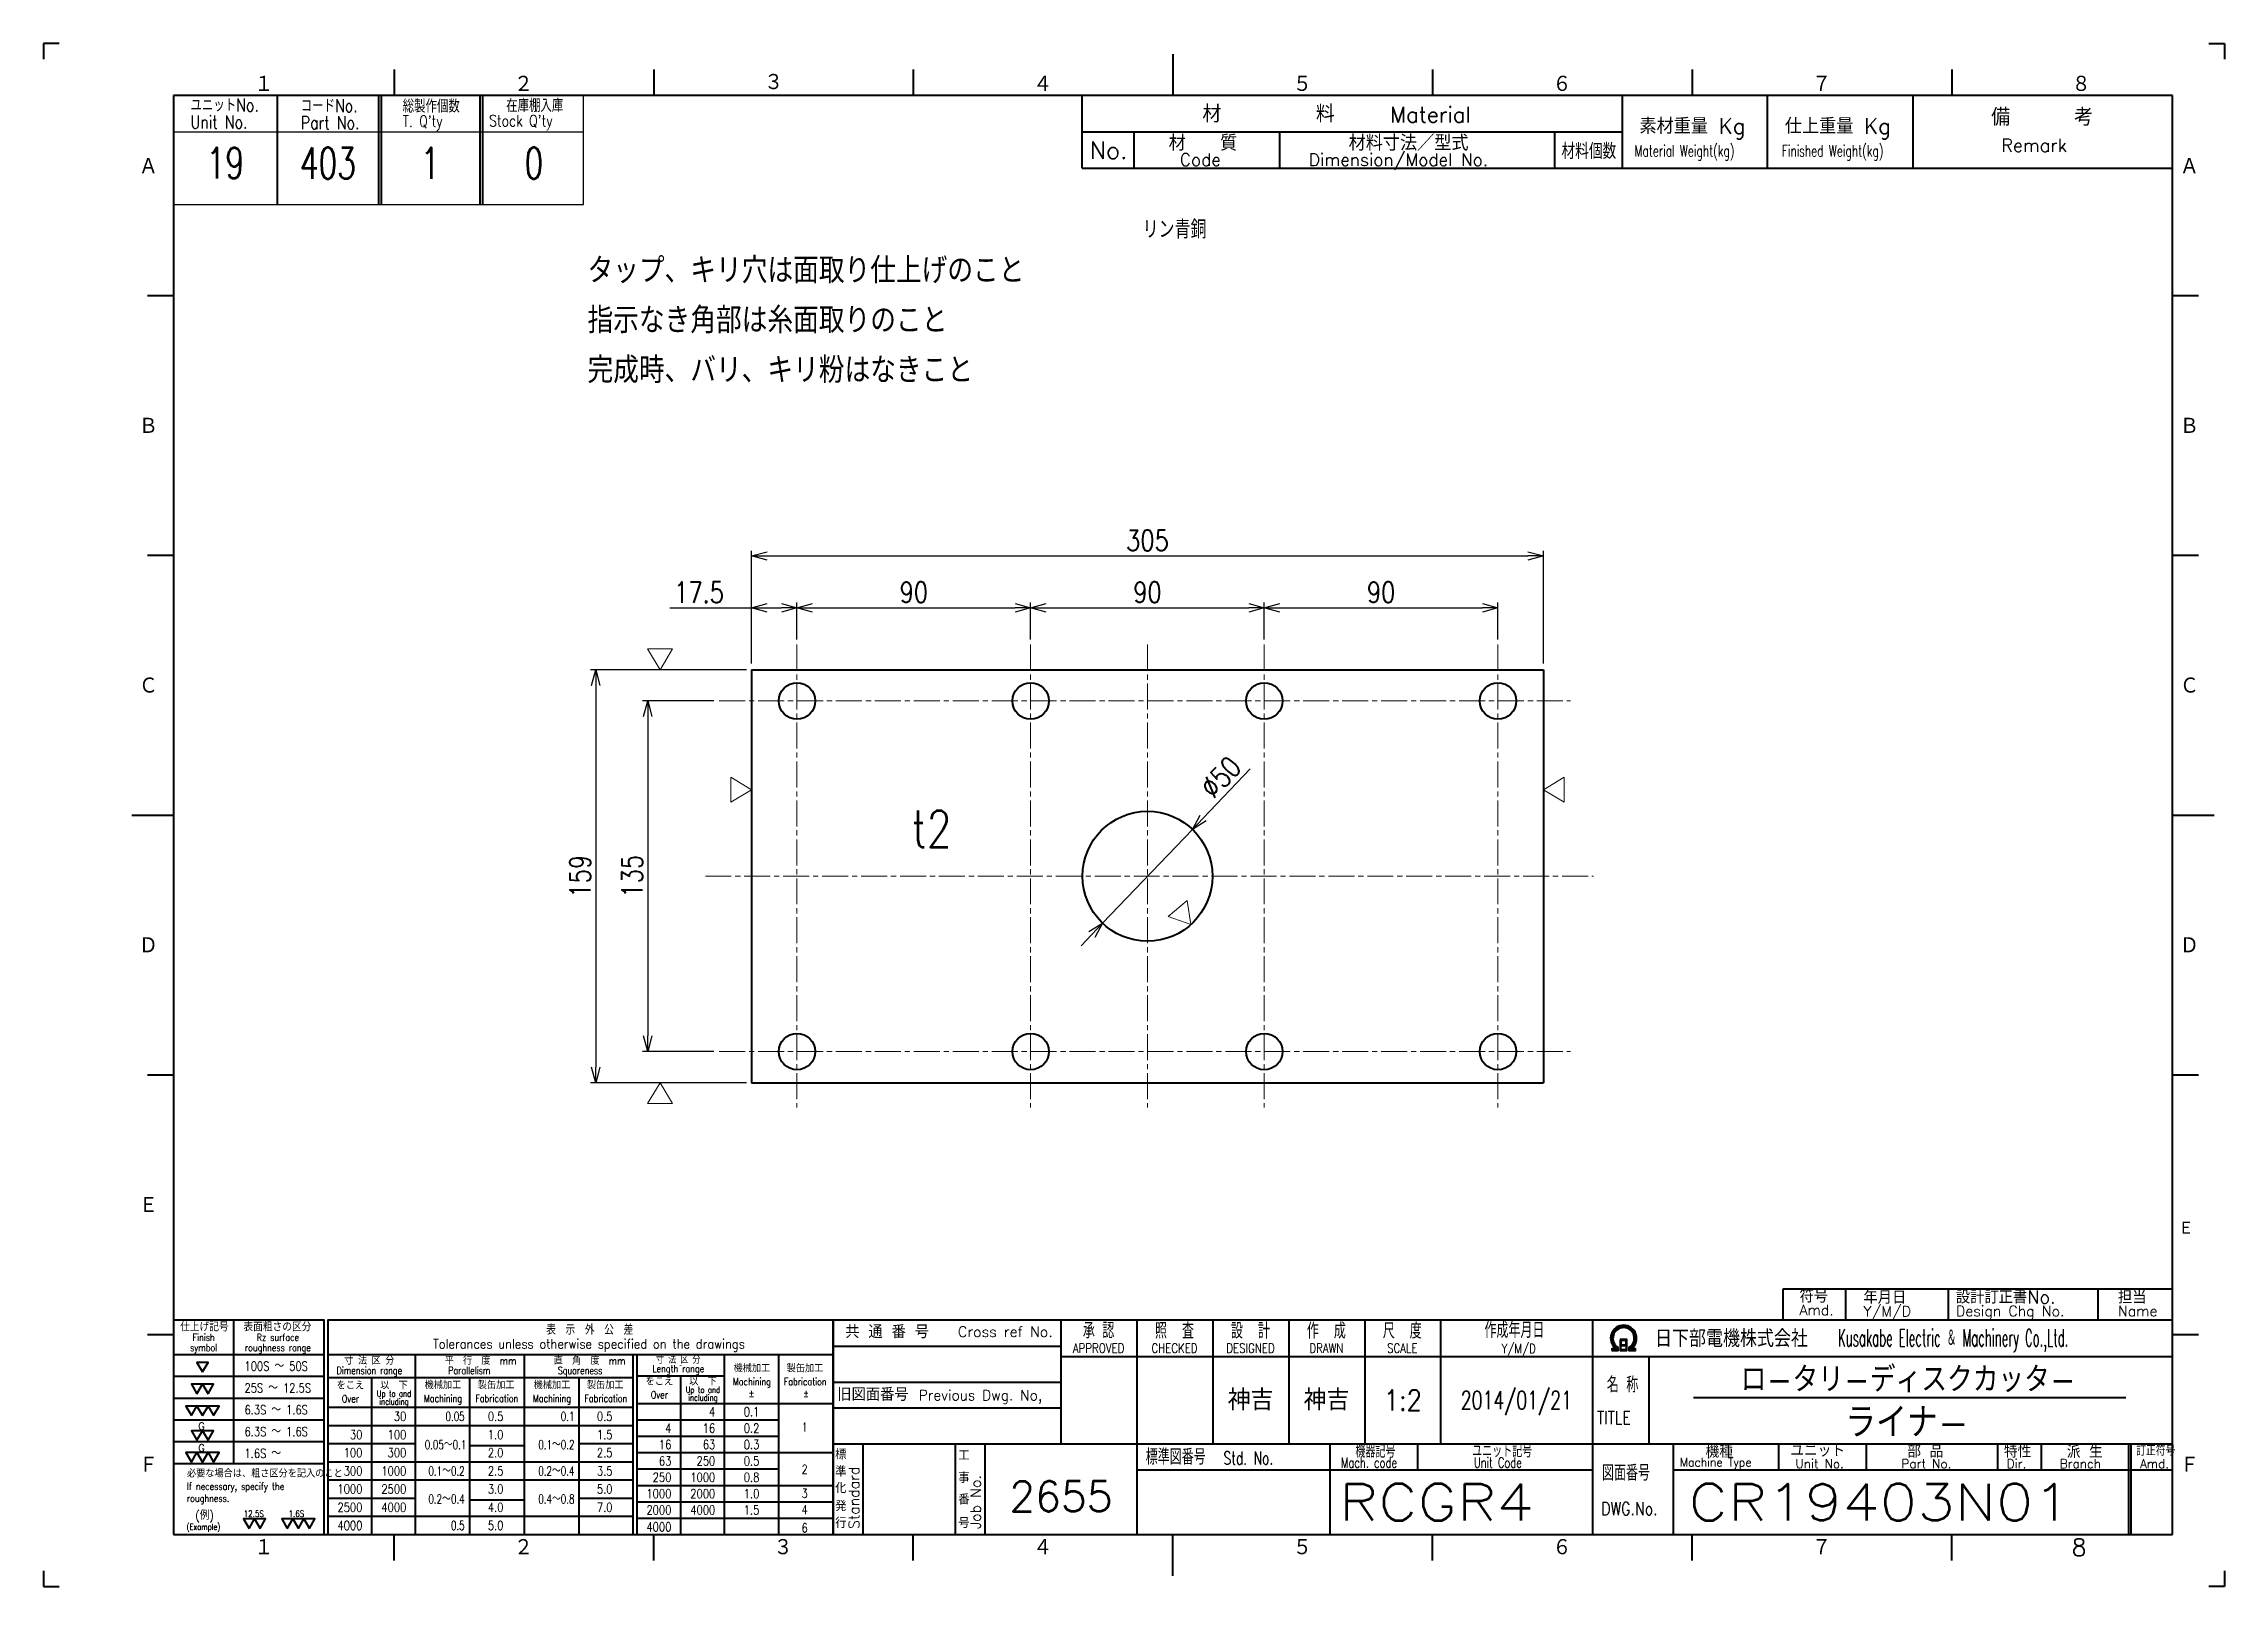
# Model space of a CAD drawing. Header units: millimetres. Extents: x 0 to 840, y 0 to 594.
import ezdxf
from ezdxf.enums import TextEntityAlignment as Align

# ---------------------------------------------------------------- set-up
doc = ezdxf.new("R2010")
doc.units = ezdxf.units.MM
doc.header["$LTSCALE"] = 2
doc.linetypes.add('GEN7A', pattern=[7.5, 5, -0.75, 1, -0.75])
doc.layers.get('0').update_dxf_attribs({"lineweight": 20})
doc.layers.get('DEFPOINTS').update_dxf_attribs({"color": 253})
for name, color, linetype, lineweight in [('2', 5, 'Continuous', 40), ('5', 3, 'Continuous', 13), ('6', 7, 'Continuous', 50), ('7A', 4, 'GEN7A', 13), ('8', 1, 'Continuous', 13), ('WAKU', 7, 'Continuous', 40)]:
    doc.layers.add(name, color=color, linetype=linetype, lineweight=lineweight)
doc.layers.add('RAHM2', color=1, linetype='Continuous')
doc.styles.add('DIMENSION', font='romans.shx', dxfattribs={"width": 0.8, "bigfont": 'extfont2.shx'})
doc.styles.get("Standard").update_dxf_attribs({"font": 'romans.shx', "width": 0.8, "bigfont": 'extfont2.shx'})
doc.dimstyles.new('GEN-ISO$0', dxfattribs={"dimtxt": 4, "dimasz": 3, "dimexe": 1, "dimexo": 1, "dimgap": 1, "dimtad": 3, "dimrnd": 0.01, "dimdsep": 46, "dimtxsty": 'Standard', "dimblk": 'OPEN30', "dimcen": 0, "dimclrt": 7, "dimazin": 2, "dimtp": 0.1, "dimtm": 0.1, "dimtfac": 0.6, "dimtmove": 2, "dimatfit": 3, "dimldrblk": 'OPEN30', "dimfxl": 1, "dimarcsym": 0})
doc.dimstyles.new('GEN-ISO$3', dxfattribs={"dimtxt": 4, "dimasz": 3, "dimexe": 1, "dimexo": 1, "dimgap": 1, "dimtad": 1, "dimrnd": 0.01, "dimdsep": 46, "dimtxsty": 'Standard', "dimblk": 'OPEN30', "dimcen": 0, "dimclrt": 7, "dimazin": 2, "dimtp": 0.1, "dimtm": 0.1, "dimtfac": 0.6, "dimtmove": 0, "dimatfit": 0, "dimldrblk": 'OPEN30', "dimfxl": 1, "dimarcsym": 0})

# ---------------------------------------------------------------- blocks, each defined once
blk = doc.blocks.new('注釈')
at = {"layer": '6', "width": 0.9}
for s, p in [('タップ、キリ穴は面取り仕上げのこと', (0, 19.2)), ('指示なき角部は糸面取りのこと', (0, 9.6)), ('完成時、バリ、キリ粉はなきこと', (0, 0))]:
    blk.add_text(s, height=5, dxfattribs=at).set_placement(p)
blk = doc.blocks.new('A3部品図')
at = {"layer": 'WAKU', "color": 5, "linetype": 'Continuous'}
for p, q in [((3, 297), (0, 297)), ((0, 297), (0, 294)), ((217.5, 295), (217.5, 287)), ((417, 297), (420, 297)), ((420, 297), (420, 294)), ((67.5, 292), (67.5, 287)), ((117.5, 292), (117.5, 287)), ((167.5, 292), (167.5, 287)), ((267.5, 292), (267.5, 287)), ((317.5, 292), (317.5, 287)), ((367.5, 292), (367.5, 287)), ((410, 287), (25, 287)), ((25, 287), (25, 10)), ((410, 10), (410, 287)), ((20, 248.5), (25, 248.5)), ((410, 248.5), (415, 248.5)), ((20, 198.5), (25, 198.5)), ((410, 198.5), (415, 198.5)), ((17, 148.5), (25, 148.5)), ((410, 148.5), (418, 148.5)), ((20, 98.5), (25, 98.5)), ((410, 98.5), (415, 98.5)), ((20, 48.5), (25, 48.5)), ((410, 48.5), (415, 48.5)), ((25, 10), (410, 10)), ((67.5, 5), (67.5, 10)), ((117.5, 5), (117.5, 10)), ((167.5, 5), (167.5, 10)), ((217.5, 2), (217.5, 10)), ((267.5, 5), (267.5, 10)), ((317.5, 5), (317.5, 10)), ((367.5, 5), (367.5, 10)), ((0, 3), (0, 0)), ((0, 0), (3, 0)), ((420, 0), (417, 0)), ((420, 3), (420, 0))]:
    blk.add_line(p, q, dxfattribs=at)
at = {"layer": 'WAKU', "color": 7, "linetype": 'Continuous'}
for p, q in [((200, 273), (200, 287)), ((304, 287), (304, 273)), ((332, 273), (332, 287)), ((360, 287), (360, 273)), ((200, 280), (304, 280)), ((210, 273), (210, 280)), ((238, 280), (238, 273)), ((291, 280), (291, 273)), ((200, 273), (410, 273)), ((410, 51.26), (410, 78.46)), ((36.55, 51.26), (36.55, 23.66)), ((25, 44.66), (54.05, 44.66)), ((54.75, 44.66), (152.05, 44.66)), ((71.55, 44.66), (71.55, 10)), ((92.55, 44.66), (92.55, 10)), ((113.55, 10), (113.55, 44.66)), ((114.25, 44.66), (114.25, 10)), ((122.65, 42.56), (122.65, 42.54)), ((131.05, 44.66), (131.05, 10)), ((141.55, 44.66), (141.55, 10)), ((54.75, 40.21), (113.55, 40.21)), ((63.15, 40.21), (63.15, 10)), ((82.05, 40.21), (82.05, 10)), ((103.05, 40.21), (103.05, 10)), ((114.25, 40.56), (131.05, 40.56)), ((122.65, 40.56), (122.65, 10)), ((54.75, 34.5), (113.55, 34.5)), ((114.25, 35.2), (152.05, 35.2)), ((25, 23.66), (54.05, 23.66))]:
    blk.add_line(p, q, dxfattribs=at)
at = {"layer": 'WAKU', "color": 3}
for p, q in [((25, 40.46), (54.05, 40.46)), ((25, 36.26), (54.05, 36.26)), ((25, 32.06), (54.05, 32.06)), ((54.75, 31), (113.55, 31)), ((114.25, 32.05), (141.55, 32.05)), ((25, 27.86), (54.05, 27.86)), ((54.75, 27.5), (71.55, 27.5)), ((82.05, 27.15), (92.55, 27.15)), ((114.25, 28.9), (141.55, 28.9)), ((114.25, 25.75), (152.05, 25.75)), ((54.75, 24), (113.55, 24)), ((54.75, 20.5), (113.55, 20.5)), ((54.75, 17), (71.55, 17)), ((114.25, 19.45), (152.05, 19.45)), ((54.75, 13.5), (113.55, 13.5)), ((82.05, 16.65), (92.55, 16.65)), ((114.25, 16.3), (152.05, 16.3)), ((114.25, 13.15), (152.05, 13.15))]:
    blk.add_line(p, q, dxfattribs=at)
at = {"layer": 'WAKU'}
for p, q in [((103.05, 27.5), (113.55, 27.5)), ((114.25, 22.6), (141.55, 22.6)), ((103.05, 17), (113.55, 17))]:
    blk.add_line(p, q, dxfattribs=at)
for points in [[(25, 10), (54.05, 10), (54.05, 51.26), (25, 51.26)], [(54.75, 10), (152.05, 10), (152.05, 51.26), (54.75, 51.26)]]:
    blk.add_lwpolyline(points, close=True, dxfattribs=at)
at = {"layer": 'WAKU', "color": 7, "linetype": 'Continuous'}
for points in [[(30.6, 41.29), (31.66, 43.12), (29.54, 43.12), (30.6, 41.29)], [(29.54, 37.09), (30.6, 38.92), (28.48, 38.92), (29.54, 37.09)], [(31.66, 37.09), (32.72, 38.92), (30.6, 38.92), (31.66, 37.09)], [(28.48, 32.89), (29.54, 34.72), (27.42, 34.72), (28.48, 32.89)], [(30.6, 32.89), (31.66, 34.72), (29.54, 34.72), (30.6, 32.89)], [(32.72, 32.89), (33.78, 34.72), (31.66, 34.72), (32.72, 32.89)], [(29.54, 28.12), (30.6, 29.96), (28.48, 29.96), (29.54, 28.12)], [(31.66, 28.12), (32.72, 29.96), (30.6, 29.96), (31.66, 28.12)], [(28.48, 23.92), (29.54, 25.76), (27.42, 25.76), (28.48, 23.92)], [(30.6, 23.92), (31.66, 25.76), (29.54, 25.76), (30.6, 23.92)], [(32.72, 23.92), (33.78, 25.76), (31.66, 25.76), (32.72, 23.92)], [(39.56, 11.14), (40.62, 12.98), (38.49, 12.98), (39.56, 11.14)], [(41.68, 11.14), (42.74, 12.98), (40.62, 12.98), (41.68, 11.14)], [(46.93, 11.14), (47.99, 12.98), (45.87, 12.98), (46.93, 11.14)], [(49.06, 11.14), (50.12, 12.98), (47.99, 12.98), (49.06, 11.14)], [(51.18, 11.14), (52.24, 12.98), (50.12, 12.98), (51.18, 11.14)]]:
    blk.add_lwpolyline(points, close=True, dxfattribs=at)
at = {"layer": 'WAKU'}
blk.add_blockref('注釈', (104.75, 231.65), dxfattribs=at)
at = {"layer": 'WAKU', "color": 5, "linetype": 'Continuous'}
for s, height, p in [('１', 3.31, (40.6, 287.58)), ('２', 3.31, (90.6, 287.58)), ('４', 3.31, (190.6, 287.58)), ('５', 3.31, (240.6, 287.58)), ('６', 3.31, (290.6, 287.58)), ('７', 3.31, (340.6, 287.58)), ('８', 3.31, (390.6, 287.58)), ('Ａ', 3.31, (18.36, 271.74)), ('Ａ', 3.31, (411.44, 271.74)), ('Ｂ', 3.31, (18.36, 221.74)), ('Ｂ', 3.31, (411.44, 221.74)), ('Ｃ', 3.31, (18.36, 171.74)), ('Ｃ', 3.31, (411.44, 171.74)), ('Ｄ', 3.31, (18.36, 121.74)), ('Ｄ', 3.31, (411.44, 121.74)), ('Ｅ', 3.31, (18.36, 71.74)), ('Ｅ', 2.65, (411.15, 67.64)), ('Ｆ', 3.31, (18.36, 21.74)), ('Ｆ', 3.31, (411.44, 21.74)), ('１', 3.31, (40.6, 5.87)), ('２', 3.31, (90.6, 5.87)), ('３', 3.31, (140.6, 5.87)), ('４', 3.31, (190.6, 5.87)), ('５', 3.31, (240.6, 5.87)), ('６', 3.31, (290.6, 5.87)), ('７', 3.31, (340.6, 5.87)), ('8', 3.31, (390.6, 5.87))]:
    blk.add_text(s, height=height, dxfattribs=at).set_placement(p)
blk.add_text('３', height=3.31, dxfattribs=at).set_placement((140.6, 289.58), align=Align.MIDDLE)
at = {"layer": 'WAKU', "color": 7, "linetype": 'Continuous'}
for s, height, p in [('材\u3000\u3000\u3000\u3000\u3000料', 3.311, (223.18, 281.82)), ('Material', 3, (259.34, 281.82)), ('素材重量 Kg', 3, (307.35, 279.63)), ('仕上重量 Kg', 3, (335.35, 279.63)), ('備     考', 3.311, (375.08, 281.21)), ('No.', 3.311, (201.5, 274.82)), ('材\u3000\u3000質', 3, (216.68, 276.39)), ('材料寸法／型式', 3, (251.33, 276.39)), ('Remark', 2.5, (377.03, 276.16)), ('Code', 2.4, (218.82, 273.45)), ('Dimension/Model No.', 2.4, (243.65, 273.45))]:
    blk.add_text(s, height=height, dxfattribs=at).set_placement(p)
for s, height, width, p in [('材料個数', 3, 0.8, (292.32, 274.79)), ('Material Weight(kg)', 2.2, 0.68, (306.37, 275.25)), ('Finished Weight(kg)', 2.2, 0.68, (334.74, 275.25)), ('100S ～ 50S', 1.75, 0.8, (38.69, 41.52)), ('25S ～ 12.5S', 1.75, 0.8, (38.69, 37.32)), ('6.3S ～ 1.6S', 1.75, 0.8, (38.69, 33.12)), ('0.1', 1.75, 0.8, (134.84, 32.73)), ('6.3S ～ 1.6S', 1.75, 0.8, (38.69, 28.92)), ('0.2', 1.75, 0.8, (134.84, 29.58)), ('1', 1.75, 0.8, (145.97, 29.81)), ('1.6S ～ ', 1.75, 0.8, (38.69, 24.72)), ('0.3', 1.75, 0.8, (134.84, 26.43)), ('必要な場合は、粗さ区分を記入のこと', 1.4, 0.9, (27.61, 20.99)), ('0.5', 1.75, 0.8, (134.84, 23.28)), ('0.8', 1.75, 0.8, (134.84, 20.13)), ('2', 1.75, 0.8, (145.97, 21.65)), ('If necessary, specify the', 1.4, 0.8, (27.61, 18.58)), ('roughness.', 1.4, 0.8, (27.61, 16.26)), ('1.0', 1.75, 0.8, (134.84, 16.98)), ('3', 1.75, 0.8, (145.97, 17.04)), ('(例)', 1.6, 0.9, (29.2, 12.85)), ('12.5S', 1.26, 0.8, (38.53, 13.36)), ('1.6S', 1.26, 0.8, (47.18, 13.36)), ('1.5', 1.75, 0.8, (134.84, 13.83)), ('4', 1.75, 0.8, (145.97, 13.89)), ('(Example)', 1.2, 0.8, (27.53, 10.87)), ('6', 1.75, 0.8, (145.97, 10.39))]:
    blk.add_text(s, height=height, dxfattribs=dict(at, width=width)).set_placement(p)
for s, height, width, p in [('仕上げ記号', 1.54, 0.9, (30.97, 49.13)), ('表面粗さの区分', 1.54, 0.9, (45.03, 49.13)), ('表\u3000示\u3000外\u3000公\u3000差', 1.8, 0.9, (105.18, 48.48)), ('symbol', 1.4, 0.8, (30.82, 45.27)), ('Finish', 1.4, 0.8, (30.82, 47.24)), ('roughness range', 1.4, 0.8, (45.12, 45.27)), ('Rz surface', 1.4, 0.8, (45.12, 47.24)), ('Tolerances unless otherwise specified on the drawings', 1.8, 0.9, (105.02, 45.77)), ('Dimension range', 1.4, 0.8, (62.73, 40.86)), ('寸 法 区 分', 1.4, 0.9, (62.73, 42.71)), ('Parallelism', 1.4, 0.8, (81.99, 40.86)), ('平\u3000行\u3000度\u3000mm', 1.4, 0.9, (84.16, 42.71)), ('Squareness', 1.4, 0.8, (103.32, 40.86)), ('直\u3000角\u3000度\u3000mm', 1.4, 0.9, (105.16, 42.71)), ('Length range', 1.4, 0.8, (122.23, 41.21)), ('寸 法 区 分', 1.4, 0.8, (122.23, 42.89)), ('機械加工', 1.4, 0.9, (136.41, 41.24)), ('製缶加工', 1.4, 0.9, (146.64, 41.24)), ('をこえ', 1.4, 0.9, (59.09, 37.95)), ('以\u3000下', 1.4, 0.9, (67.49, 37.95)), ('機械加工', 1.4, 0.9, (76.91, 38.02)), ('製缶加工', 1.4, 0.9, (87.16, 38.02)), ('機械加工', 1.4, 0.9, (97.91, 38.02)), ('製缶加工', 1.4, 0.9, (108.16, 38.02)), ('をこえ', 1.4, 0.9, (118.59, 38.7)), ('Up to and', 1.2, 0.8, (126.98, 37.25)), ('以\u3000下', 1.4, 0.9, (126.99, 38.7)), ('Machining', 1.4, 0.8, (136.41, 38.72)), ('Fabrication', 1.4, 0.8, (146.68, 38.72)), ('Over', 1.4, 0.8, (59.09, 35.42)), ('Up to and', 1.2, 0.8, (67.48, 36.5)), ('including', 1.2, 0.8, (67.49, 34.98)), ('Machining', 1.4, 0.8, (76.91, 35.49)), ('Fabrication', 1.4, 0.8, (87.28, 35.49)), ('Machining', 1.4, 0.8, (97.91, 35.49)), ('Fabrication', 1.4, 0.8, (108.28, 35.49)), ('Over', 1.4, 0.8, (118.59, 36.17)), ('including', 1.2, 0.8, (126.99, 35.73)), ('%%P', 1.4, 0.9, (136.33, 36.46)), ('%%P', 1.4, 0.9, (146.83, 36.46))]:
    blk.add_text(s, height=height, dxfattribs=dict(at, width=width)).set_placement(p, align=Align.CENTER)
for s, width, p in [('30', 0.8, (69.85, 31.85)), ('0.05', 0.7, (81.08, 31.85)), ('0.5', 0.8, (88.56, 31.85)), ('0.1', 0.7, (102.24, 31.85)), ('0.5', 0.8, (109.56, 31.85)), ('4', 0.8, (129.35, 32.73)), ('30', 0.8, (61.4, 28.35)), ('100', 0.8, (69.85, 28.35)), ('1.0', 0.8, (88.56, 28.35)), ('1.5', 0.8, (109.56, 28.35)), ('4', 0.8, (120.9, 29.58)), ('16', 0.8, (129.35, 29.58)), ('100', 0.8, (61.4, 24.85)), ('300', 0.8, (69.85, 24.85)), ('0.05～0.1', 0.7, (81.41, 26.42)), ('2.0', 0.8, (88.56, 24.85)), ('0.1～0.2', 0.7, (102.24, 26.42)), ('2.5', 0.8, (109.56, 24.85)), ('16', 0.8, (120.9, 26.43)), ('63', 0.8, (129.35, 26.43)), ('300', 0.8, (61.4, 21.35)), ('1000', 0.8, (69.85, 21.35)), ('0.1～0.2', 0.7, (81.08, 21.35)), ('2.5', 0.8, (88.56, 21.35)), ('0.2～0.4', 0.7, (102.24, 21.35)), ('3.5', 0.8, (109.56, 21.35)), ('250', 0.8, (120.9, 20.13)), ('63', 0.8, (120.9, 23.28)), ('1000', 0.8, (129.35, 20.13)), ('250', 0.8, (129.35, 23.28)), ('1000', 0.8, (61.4, 17.85)), ('2500', 0.8, (69.85, 17.85)), ('0.2～0.4', 0.7, (81.08, 15.93)), ('3.0', 0.8, (88.56, 17.85)), ('0.4～0.8', 0.7, (102.24, 15.93)), ('5.0', 0.8, (109.56, 17.85)), ('1000', 0.8, (120.9, 16.98)), ('2000', 0.8, (129.35, 16.98)), ('2500', 0.8, (61.4, 14.35)), ('4000', 0.8, (61.4, 10.85)), ('4000', 0.8, (69.85, 14.35)), ('0.5', 0.7, (81.08, 10.85)), ('4.0', 0.8, (88.56, 14.35)), ('5.0', 0.8, (88.56, 10.85)), ('7.0', 0.8, (109.56, 14.35)), ('2000', 0.8, (120.9, 13.83)), ('4000', 0.8, (129.35, 13.83)), ('4000', 0.8, (120.9, 10.58))]:
    blk.add_text(s, height=1.75, dxfattribs=dict(at, width=width)).set_placement(p, align=Align.RIGHT)
for p in [(31.04, 30.15), (31.04, 25.95)]:
    blk.add_text('G', height=1.4, dxfattribs=at).set_placement(p, align=Align.RIGHT)
blk = doc.blocks.new('A3表題欄')
at = {"layer": 'RAHM2', "color": 5, "linetype": 'Continuous'}
for p, q in [((-306, 256), (-306, 277)), ((-385, 256), (-345.5, 256)), ((-345.5, 256), (-306, 256))]:
    blk.add_line(p, q, dxfattribs=at)
at = {"layer": 'RAHM2', "color": 7, "linetype": 'Continuous'}
for p, q in [((-385, 270), (-345.5, 270)), ((-345.5, 270), (-306, 270))]:
    blk.add_line(p, q, dxfattribs=at)
at = {"layer": 'WAKU', "linetype": 'Continuous'}
for p, q in [((-365, 277), (-365, 256)), ((-345.5, 277), (-345.5, 256)), ((-345, 277), (-345, 256)), ((-326, 277), (-326, 256)), ((-325.5, 277), (-325.5, 256))]:
    blk.add_line(p, q, dxfattribs=at)
at = {"layer": 'WAKU'}
for p, q in [((-75, 47.26), (0, 47.26)), ((-75, 41.26), (-75, 47.26)), ((-63, 47.26), (-63, 41.26)), ((-43.2, 47.26), (-43.2, 41.26)), ((-14.4, 47.26), (-14.4, 41.26)), ((-214.07, 41.26), (-214.07, 17.42)), ((-199.45, 41.26), (-199.45, 0)), ((-184.82, 41.26), (-184.82, 17.42)), ((-170.2, 41.26), (-170.2, 17.42)), ((-155.57, 41.26), (-155.57, 17.42)), ((-140.95, 41.26), (-140.95, 17.42)), ((-111.7, 41.26), (-111.7, 0)), ((-257.95, 36.26), (-214.07, 36.26)), ((-214.07, 34.26), (0, 34.26)), ((-140.95, 34.26), (-140.95, 17.42)), ((-111.7, 34.26), (-111.7, 34.26)), ((-100.83, 34.26), (-100.83, 17.42)), ((-257.95, 29.34), (-214.07, 29.34)), ((-92.27, 26.35), (-8.97, 26.35)), ((-257.95, 24.34), (-214.07, 24.34)), ((-257.95, 17.42), (0, 17.42)), ((-252.23, 17.42), (-252.23, 0)), ((-234.41, 17.42), (-234.41, 0)), ((-228.7, 17.42), (-228.7, 0)), ((-162.27, 17.42), (-162.27, 0)), ((-145.41, 17.42), (-145.41, 12.42)), ((-96.17, 17.42), (-96.17, 0)), ((-75.85, 17.42), (-75.85, 12.42)), ((-59, 17.42), (-59, 12.42)), ((-33.71, 17.42), (-33.71, 12.42)), ((-25.28, 17.42), (-25.28, 12.42)), ((-199.45, 12.42), (-111.7, 12.42)), ((-96.17, 12.42), (0, 12.42))]:
    blk.add_line(p, q, dxfattribs=at)
at = {"layer": 'WAKU', "color": 7, "linetype": 'Continuous'}
for p, q in [((-8.43, 0), (-8.43, 17.42)), ((-7.93, 0), (-7.93, 17.42))]:
    blk.add_line(p, q, dxfattribs=at)
at = {"layer": 'WAKU', "color": 5}
blk.add_lwpolyline([(0, 41.26), (-257.95, 41.26), (-257.95, 0)], dxfattribs=at)
at = {"layer": 'WAKU'}
for points in [[(-107.98, 35.4), (-106.78, 35.4), (-106.78, 36.01)], [(-107.98, 35.58), (-107.03, 35.58), (-107.03, 35.91)], [(-107.28, 35.82), (-107.28, 35.75), (-107.98, 35.75), (-107.98, 35.4)], [(-106.38, 37.51), (-106.38, 35.4), (-105.08, 35.4), (-105.08, 37.51), (-106.38, 37.51)], [(-106.23, 37.36), (-106.23, 36.53), (-105.23, 36.53), (-105.23, 37.36), (-106.23, 37.36)], [(-105.23, 36.38), (-105.23, 35.55), (-106.23, 35.55), (-106.23, 36.38), (-105.23, 36.38)], [(-104.68, 35.98), (-104.68, 35.4), (-103.42, 35.4), (-103.42, 35.75), (-104.15, 35.75), (-104.15, 35.8)], [(-104.43, 35.87), (-104.43, 35.58), (-103.42, 35.58)]]:
    blk.add_lwpolyline(points, dxfattribs=at)
for radius, start, end in [(2.5, 308.2706, 230.8952), (2.28, 303.9949, 234.4013), (2.06, 299.8294, 238.4756)]:
    blk.add_arc((-105.7, 37.76), radius, start, end, dxfattribs=at)
at = {"layer": 'RAHM2', "color": 7, "linetype": 'Continuous', "width": 0.8}
for s, height, p in [('ユニットNo.', 2.5, (-381.71, 273.92)), ('Unit No.', 2.5, (-381.71, 270.64)), ('Part No.', 2.5, (-360.48, 270.53)), ('コードNo.', 2.5, (-360.48, 273.81)), ('総製作個数', 2.5, (-340.84, 273.72)), ("T. Q'ty", 2.2, (-340.84, 270.96)), ("Stock Q'ty", 2.2, (-324.2, 271.06)), ('在庫棚入庫', 2.5, (-320.92, 273.82))]:
    blk.add_text(s, height=height, dxfattribs=at).set_placement(p)
at = {"layer": 'WAKU'}
for s, height, p in [('符号', 2.5, (-71.83, 44.63)), ('年月日', 2.5, (-59.51, 44.4)), ('設計訂正書No.', 2.5, (-41.71, 44.44)), ('担当', 2.5, (-10.5, 44.44)), ('Amd.', 2, (-71.83, 42.2)), ('Y/M/D', 2, (-59.51, 41.97)), ('Design Chg No.', 2, (-41.71, 42.01)), ('Name', 2, (-10.5, 42.01)), ('旧図面番号', 2.5, (-257.15, 25.71)), ('機種', 2.4, (-89.92, 14.76)), ('ユニット', 2.4, (-73.61, 14.96)), ('部 品', 2.4, (-51.07, 14.79)), ('特性', 2.4, (-32.45, 14.78)), ('派 生', 2.4, (-20.35, 14.72)), ('標', 2, (-257.56, 14.43)), ('準', 2, (-257.56, 11.11)), ('工', 2, (-233.85, 14.24)), ('Unit No.', 1.7, (-72.61, 12.76)), ('Part No.', 1.7, (-52.19, 12.76)), ('Dir.', 1.7, (-31.91, 12.76)), ('Branch', 1.7, (-21.72, 12.76)), ('化', 2, (-257.56, 7.95)), ('事', 2, (-233.85, 9.93)), ('発', 2, (-257.56, 4.47)), ('番', 2, (-233.85, 5.76)), ('行', 2, (-257.56, 1.24)), ('号', 2, (-233.85, 1.24))]:
    blk.add_text(s, height=height, dxfattribs=at).set_placement(p)
for s, height, p in [('共 通 番 号', 2.5, (-247.55, 39.14)), ('Cross ref No.', 2, (-224.77, 39.04))]:
    blk.add_text(s, height=height, dxfattribs=at).set_placement(p, align=Align.MIDDLE)
for s, height, width, p in [('承 認', 3, 0.7, (-206.82, 39.35)), ('照  査', 3, 0.7, (-192.2, 39.35)), ('設  計', 3, 0.7, (-177.57, 39.35)), ('作  成', 3, 0.7, (-162.95, 39.35)), ('尺  度', 3, 0.7, (-148.33, 39.35)), ('APPROVED', 1.8, 0.8, (-206.82, 35.85)), ('CHECKED', 1.8, 0.8, (-192.2, 35.85)), ('DESIGNED', 1.8, 0.8, (-177.57, 35.85)), ('DRAWN', 1.8, 0.8, (-162.95, 35.85)), ('SCALE', 1.8, 0.8, (-148.33, 35.85)), ('DWG.No.', 2.5, 0.8, (-104.59, 4.96))]:
    blk.add_text(s, height=height, dxfattribs=dict(at, width=width)).set_placement(p, align=Align.MIDDLE)
for s, height, width, p in [('作成年月日', 3, 0.7, (-132.51, 37.82)), ('Kusakabe Electric ＆ Machinery Co.,Ltd.', 3.3108, 0.5, (-64.44, 36.19)), ('Y/M/D', 1.8, 0.8, (-129.21, 34.87)), ('名 称', 3, 0.7, (-108.94, 27.33)), ('Previous Dwg. No,', 2, 0.97, (-241.46, 25.8)), ('TITLE', 2.5, 0.8, (-110.82, 21.25)), ('機器記号', 2.5, 0.7, (-157.35, 14.77)), ('ユニット記号', 2.5, 0.7, (-134.86, 14.85)), ('標準図番号', 3, 0.7, (-197.74, 13.44)), ('Std. No.', 2.5, 0.7, (-182.77, 13.44)), ('Mach. code', 2, 0.7, (-160.14, 12.83)), ('Unit Code', 2, 0.7, (-134.55, 12.83)), ('図面番号', 3, 0.7, (-109.85, 10.37)), ('Machine Type', 1.7, 0.9, (-94.85, 13.05))]:
    blk.add_text(s, height=height, dxfattribs=dict(at, width=width)).set_placement(p)
at = {"layer": 'WAKU', "width": 0.844147}
blk.add_text('日下部電機株式会社', height=3.311, dxfattribs=at).set_placement((-99.65, 36.06), (-70.21, 36.06), align=Align.FIT)
at = {"layer": 'WAKU', "color": 7, "linetype": 'Continuous', "width": 0.7}
blk.add_text('訂正符号', height=2, dxfattribs=at).set_placement((-6.99, 15.16))
at = {"layer": 'WAKU'}
for s, p in [('Standard', (-252.93, 1.05)), ('Job No.', (-229.5, 1.05))]:
    blk.add_text(s, height=2, rotation=90, dxfattribs=at).set_placement(p)
at = {"layer": 'WAKU', "color": 7, "linetype": 'Continuous'}
blk.add_text('Amd.', height=1.7, dxfattribs=at).set_placement((-6.26, 12.76))
at = {"layer": 'WAKU', "linetype": 'Continuous', "width": 0.7}
for tag, p in [('GEN-TITLE-UN', (-375, 264.01)), ('GEN-TITLE-PT', (-355.25, 264)), ('GEN-TITLE-QT', (-335.51, 264)), ('GEN-TITLE-STO', (-315.57, 264))]:
    blk.add_attdef(tag, text='', height=6, dxfattribs=at).set_placement(p, align=Align.MIDDLE)
at = {"layer": 'WAKU'}
for tag, height, width, p in [('GEN-TITLE-CRO', 4, 0.8, (-236.01, 32.8)), ('HEADER1', 5, 0.9, (-50.88, 30.15)), ('GEN-TITLE-SCA', 4, 0.85, (-148.21, 25.85)), ('GEN-TITLE-PRE', 4, 0.8, (-236.01, 20.88)), ('HEADER2', 6, 0.9, (-51.11, 21.68))]:
    blk.add_attdef(tag, text='', height=height, dxfattribs=dict(at, width=width)).set_placement(p, align=Align.MIDDLE)
for tag, p in [('GEN-TITLE-APP｛3.4｝', (-206.8, 26.09)), ('GEN-TITLE-CHE｛3.4｝', (-192.17, 26.09)), ('GEN-TITLE-DES｛3.4｝', (-177.55, 26.09)), ('GEN-TITLE-DRA｛3.4｝', (-162.93, 26.09))]:
    blk.add_attdef(tag, text='', height=4, dxfattribs=at).set_placement(p, align=Align.MIDDLE)
at = {"layer": 'WAKU', "width": 0.7}
blk.add_attdef('GEN-TITLE-DAT', text='', height=3.5, dxfattribs=at).set_placement((-126.36, 24.1), align=Align.CENTER)
blk.add_attdef('GEN-TITLE-DAT1{4.4}', text='', height=3.5, dxfattribs=at).set_placement((-243.52, 8.71), align=Align.MIDDLE_CENTER)
at = {"layer": 'WAKU', "color": 5}
blk.add_attdef('HEADER6', text='', height=5.8, dxfattribs=at).set_placement((-214.07, 2.7), align=Align.BOTTOM_CENTER)
at = {"layer": 'WAKU', "style": 'DIMENSION', "width": 1.2}
blk.add_attdef('HEADER13', text='', height=7.02, dxfattribs=at).set_placement((-196.44, 6.21), align=Align.MIDDLE_LEFT)
at = {"layer": 'WAKU', "color": 5, "style": 'DIMENSION', "width": 1.2}
for tag, p in [('HEADER12', (-160.55, 6.21)), ('GEN-TITLE-DWG', (-93.21, 6.21))]:
    blk.add_attdef(tag, text='', height=7.02, dxfattribs=at).set_placement(p, align=Align.MIDDLE_LEFT)
at = {"layer": 'WAKU', "color": 5, "style": 'DIMENSION'}
blk.add_attdef('GEN-TITLE-Amd', text='', height=7.02, dxfattribs=at).set_placement((-3.96, 6.21), align=Align.MIDDLE)
blk = doc.blocks.new('_Open30')
at = {"color": 0, "linetype": 'ByBlock', "lineweight": -2}
for p, q in [((-1, 0.27), (0, 0)), ((0, 0), (-1, -0.27)), ((0, 0), (-1, 0))]:
    blk.add_line(p, q, dxfattribs=at)
blk = doc.blocks.new('*D7')
at = {"layer": '5', "color": 0, "lineweight": -2, "transparency": 16777216}
for p, q in [((272.69, 355.39), (272.69, 378.75)), ((290.19, 364.6), (290.19, 378.75)), ((241.16, 376.75), (272.69, 376.75)), ((278.69, 376.75), (284.19, 376.75))]:
    blk.add_line(p, q, dxfattribs=at)
at = {"layer": 'DEFPOINTS', "color": 0, "transparency": 16777216}
for p in [(290.19, 376.75), (290.19, 362.6), (272.69, 353.39)]:
    blk.add_point(p, dxfattribs=at)
at = {"layer": '5', "color": 0, "lineweight": -2, "transparency": 16777216, "xscale": 6, "yscale": 6, "zscale": 6, "rotation": 180}
blk.add_blockref('_Open30', (272.69, 376.75), dxfattribs=at)
at = {"layer": '5', "color": 0, "lineweight": -2, "transparency": 16777216, "xscale": 6, "yscale": 6, "zscale": 6}
blk.add_blockref('_Open30', (290.19, 376.75), dxfattribs=at)
at = {"layer": '5', "color": 7, "transparency": 16777216, "insert": (252.46, 382.75), "char_height": 8, "attachment_point": 5}
blk.add_mtext('17.5', dxfattribs=at)
blk = doc.blocks.new('*D8')
at = {"layer": '5', "color": 0, "lineweight": -2, "transparency": 16777216}
for p, q in [((290.19, 364.6), (290.19, 378.76)), ((380.19, 364.6), (380.19, 378.76)), ((296.19, 376.76), (374.19, 376.76))]:
    blk.add_line(p, q, dxfattribs=at)
at = {"layer": 'DEFPOINTS', "color": 0, "transparency": 16777216}
for p in [(380.19, 376.76), (290.19, 362.6), (380.19, 362.6)]:
    blk.add_point(p, dxfattribs=at)
at = {"layer": '5', "color": 0, "lineweight": -2, "transparency": 16777216, "xscale": 6, "yscale": 6, "zscale": 6, "rotation": 180}
blk.add_blockref('_Open30', (290.19, 376.76), dxfattribs=at)
at = {"layer": '5', "color": 0, "lineweight": -2, "transparency": 16777216, "xscale": 6, "yscale": 6, "zscale": 6}
blk.add_blockref('_Open30', (380.19, 376.76), dxfattribs=at)
at = {"layer": '5', "color": 7, "transparency": 16777216, "insert": (335.19, 382.76), "char_height": 8, "attachment_point": 5}
blk.add_mtext('90', dxfattribs=at)
blk = doc.blocks.new('*D9')
at = {"layer": '5', "color": 0, "lineweight": -2, "transparency": 16777216}
for p, q in [((380.19, 364.6), (380.19, 378.76)), ((470.19, 364.6), (470.19, 378.76)), ((386.19, 376.76), (464.19, 376.76))]:
    blk.add_line(p, q, dxfattribs=at)
at = {"layer": 'DEFPOINTS', "color": 0, "transparency": 16777216}
for p in [(470.19, 376.76), (380.19, 362.6), (470.19, 362.6)]:
    blk.add_point(p, dxfattribs=at)
at = {"layer": '5', "color": 0, "lineweight": -2, "transparency": 16777216, "xscale": 6, "yscale": 6, "zscale": 6, "rotation": 180}
blk.add_blockref('_Open30', (380.19, 376.76), dxfattribs=at)
at = {"layer": '5', "color": 0, "lineweight": -2, "transparency": 16777216, "xscale": 6, "yscale": 6, "zscale": 6}
blk.add_blockref('_Open30', (470.19, 376.76), dxfattribs=at)
at = {"layer": '5', "color": 7, "transparency": 16777216, "insert": (425.19, 382.76), "char_height": 8, "attachment_point": 5}
blk.add_mtext('90', dxfattribs=at)
blk = doc.blocks.new('*D10')
at = {"layer": '5', "color": 0, "lineweight": -2, "transparency": 16777216}
for p, q in [((470.19, 364.6), (470.19, 378.76)), ((560.19, 364.6), (560.19, 378.76)), ((476.19, 376.76), (554.19, 376.76))]:
    blk.add_line(p, q, dxfattribs=at)
at = {"layer": 'DEFPOINTS', "color": 0, "transparency": 16777216}
for p in [(560.19, 376.76), (470.19, 362.6), (560.19, 362.6)]:
    blk.add_point(p, dxfattribs=at)
at = {"layer": '5', "color": 0, "lineweight": -2, "transparency": 16777216, "xscale": 6, "yscale": 6, "zscale": 6, "rotation": 180}
blk.add_blockref('_Open30', (470.19, 376.76), dxfattribs=at)
at = {"layer": '5', "color": 0, "lineweight": -2, "transparency": 16777216, "xscale": 6, "yscale": 6, "zscale": 6}
blk.add_blockref('_Open30', (560.19, 376.76), dxfattribs=at)
at = {"layer": '5', "color": 7, "transparency": 16777216, "insert": (515.19, 382.76), "char_height": 8, "attachment_point": 5}
blk.add_mtext('90', dxfattribs=at)
blk = doc.blocks.new('*D11')
at = {"layer": '5', "color": 0, "lineweight": -2, "transparency": 16777216}
for p, q in [((272.69, 355.37), (272.69, 398.73)), ((278.69, 396.73), (571.69, 396.73)), ((577.69, 355.37), (577.69, 398.73))]:
    blk.add_line(p, q, dxfattribs=at)
at = {"layer": 'DEFPOINTS', "color": 0, "transparency": 16777216}
for p in [(577.69, 396.73), (272.69, 353.37), (577.69, 353.37)]:
    blk.add_point(p, dxfattribs=at)
at = {"layer": '5', "color": 0, "lineweight": -2, "transparency": 16777216, "xscale": 6, "yscale": 6, "zscale": 6, "rotation": 180}
blk.add_blockref('_Open30', (272.69, 396.73), dxfattribs=at)
at = {"layer": '5', "color": 0, "lineweight": -2, "transparency": 16777216, "xscale": 6, "yscale": 6, "zscale": 6}
blk.add_blockref('_Open30', (577.69, 396.73), dxfattribs=at)
at = {"layer": '5', "color": 7, "transparency": 16777216, "insert": (425.19, 402.73), "char_height": 8, "attachment_point": 5}
blk.add_mtext('305', dxfattribs=at)
blk = doc.blocks.new('*D12')
at = {"layer": '5', "color": 0, "lineweight": -2, "transparency": 16777216}
for p, q in [((258.21, 340.92), (230.69, 340.92)), ((232.69, 334.92), (232.69, 211.92)), ((258.21, 205.92), (230.69, 205.92))]:
    blk.add_line(p, q, dxfattribs=at)
at = {"layer": 'DEFPOINTS', "color": 0, "transparency": 16777216}
for p in [(260.21, 340.92), (232.69, 205.92), (260.21, 205.92)]:
    blk.add_point(p, dxfattribs=at)
at = {"layer": '5', "color": 0, "lineweight": -2, "transparency": 16777216, "xscale": 6, "yscale": 6, "zscale": 6}
for p, rotation in [((232.69, 340.92), 90), ((232.69, 205.92), 270)]:
    blk.add_blockref('_Open30', p, dxfattribs=dict(at, rotation=rotation))
at = {"layer": '5', "color": 7, "transparency": 16777216, "insert": (226.69, 273.42), "char_height": 8, "attachment_point": 5, "rotation": 90}
blk.add_mtext('135', dxfattribs=at)
blk = doc.blocks.new('*D13')
at = {"layer": '5', "color": 0, "lineweight": -2, "transparency": 16777216}
for p, q in [((270.69, 352.92), (210.69, 352.92)), ((212.69, 346.92), (212.69, 199.92)), ((270.69, 193.92), (210.69, 193.92))]:
    blk.add_line(p, q, dxfattribs=at)
at = {"layer": 'DEFPOINTS', "color": 0, "transparency": 16777216}
for p in [(272.69, 352.92), (212.69, 193.92), (272.69, 193.92)]:
    blk.add_point(p, dxfattribs=at)
at = {"layer": '5', "color": 0, "lineweight": -2, "transparency": 16777216, "xscale": 6, "yscale": 6, "zscale": 6}
for p, rotation in [((212.69, 352.92), 90), ((212.69, 193.92), 270)]:
    blk.add_blockref('_Open30', p, dxfattribs=dict(at, rotation=rotation))
at = {"layer": '5', "color": 7, "transparency": 16777216, "insert": (206.69, 273.42), "char_height": 8, "attachment_point": 5, "rotation": 90}
blk.add_mtext('159', dxfattribs=at)
blk = doc.blocks.new('*D14')
at = {"layer": '5', "color": 0, "linetype": 'ByBlock', "lineweight": -2, "transparency": 16777216}
for p, q in [((446.62, 295.82), (464.7, 314.72)), ((407.91, 255.35), (442.47, 291.48)), ((403.76, 251.02), (399.61, 246.68))]:
    blk.add_line(p, q, dxfattribs=at)
at = {"layer": 'DEFPOINTS', "color": 0, "transparency": 16777216}
for p in [(442.47, 291.48), (407.91, 255.35)]:
    blk.add_point(p, dxfattribs=at)
at = {"layer": '5', "color": 0, "lineweight": -2, "transparency": 16777216, "xscale": 6, "yscale": 6, "zscale": 6}
for p, rotation in [((442.47, 291.48), 226.2677151669513), ((407.91, 255.35), 46.26771516695133)]:
    blk.add_blockref('_Open30', p, dxfattribs=dict(at, rotation=rotation))
at = {"layer": '5', "color": 7, "transparency": 16777216, "insert": (453.4, 311.58), "char_height": 8, "attachment_point": 5, "rotation": 46.26772}
blk.add_mtext('∅50', dxfattribs=at)
blk = doc.blocks.new('A$C137C3A60')
at = {"layer": '8'}
for p, q in [((4.8, 0), (0, 8)), ((9.6, 8), (0, 8)), ((9.6, 8), (4.8, 0))]:
    blk.add_line(p, q, dxfattribs=at)

msp = doc.modelspace()

# ---------------------------------------------------------------- linework, layer by layer
at = {"layer": '2'}
for p, q in [((272.691, 352.919), (272.691, 193.919)), ((272.691, 352.919), (577.691, 352.919)), ((577.691, 352.919), (577.691, 193.919)), ((272.691, 193.919), (577.691, 193.919))]:
    msp.add_line(p, q, dxfattribs=at)
for centre, radius in [((290.191, 340.919), 7), ((380.191, 340.919), 7), ((470.191, 340.919), 7), ((560.191, 340.919), 7), ((425.191, 273.419), 25), ((290.191, 205.919), 7), ((380.191, 205.919), 7), ((470.191, 205.919), 7), ((560.191, 205.919), 7)]:
    msp.add_circle(centre, radius, dxfattribs=at)
at = {"layer": '7A'}
for p, q in [((290.191, 362.604), (290.191, 184.417)), ((380.191, 362.604), (380.191, 184.417)), ((425.191, 362.604), (425.191, 184.417)), ((470.191, 362.604), (470.191, 184.417)), ((560.191, 362.604), (560.191, 184.417)), ((260.212, 340.919), (588.179, 340.919)), ((254.886, 273.419), (597.055, 273.419)), ((260.212, 205.919), (588.179, 205.919))]:
    msp.add_line(p, q, dxfattribs=at)

# ---------------------------------------------------------------- block references
at = {"layer": '2', "lineweight": 0, "xscale": 2, "yscale": 2, "zscale": 2}
msp.add_blockref('A3部品図', (0, 0), dxfattribs=at)
msp.add_blockref('A3表題欄', (820, 20), dxfattribs=at).add_auto_attribs({'GEN-TITLE-DWG': 'CR19403N01', 'GEN-TITLE-UN': '19', 'GEN-TITLE-PT': '403', 'HEADER1': 'ロ-タリ-ディスクカッタ-', 'HEADER2': 'ライナ-', 'GEN-TITLE-DAT': '2014/01/21', 'GEN-TITLE-SCA': '1:2', 'HEADER6': '2655', 'HEADER12': 'RCGR4', 'GEN-TITLE-QT': '1', 'GEN-TITLE-DES｛3.4｝': '神吉', 'GEN-TITLE-DRA｛3.4｝': '神吉', 'GEN-TITLE-STO': '0'})
at = {"layer": '2'}
msp.add_blockref('A$C137C3A60', (232.636, 352.919), dxfattribs=at)
for p, rotation in [((272.691, 301.921), 90), ((438.295, 251.767), 40.3144554052666)]:
    msp.add_blockref('A$C137C3A60', p, dxfattribs=dict(at, rotation=rotation))
at = {"layer": '2', "xscale": -1}
for p, rotation in [((577.691, 301.921), 269.9999999999998), ((232.636, 193.919), 180)]:
    msp.add_blockref('A$C137C3A60', p, dxfattribs=dict(at, rotation=rotation))

# ---------------------------------------------------------------- texts
at = {"layer": '6', "color": 7, "lineweight": 50, "attachment_point": 1}
for s, width, gutter_width, insert, char_height in [('リン青銅', 26.46573, 35, (423.303, 525.979), 7), ('t2', 17.97025, 70, (334.396, 298.669), 14)]:
    msp.add_mtext_dynamic_manual_height_columns(s, width=width, gutter_width=gutter_width, heights=[0], dxfattribs=dict(at, insert=insert, char_height=char_height))

# ---------------------------------------------------------------- dimensions: what is measured, and where the dimension line sits
at = {"layer": '5'}
for base, p1, p2, picture, middle in [((577.691, 396.733), (272.691, 353.369), (577.691, 353.369), '*D11', (425.191, 402.733)), ((380.191, 376.758), (290.191, 362.604), (380.191, 362.604), '*D8', (335.191, 382.758)), ((470.191, 376.758), (380.191, 362.604), (470.191, 362.604), '*D9', (425.191, 382.758)), ((560.191, 376.758), (470.191, 362.604), (560.191, 362.604), '*D10', (515.191, 382.758))]:
    dim = msp.add_linear_dim(base=base, p1=p1, p2=p2, dimstyle='GEN-ISO$0', override={"dimscale": 2, "dimtm": 0.1}, dxfattribs=at)
    dim.commit()
    dim.dimension.update_dxf_attribs({"geometry": picture, "text_midpoint": middle})
dim = msp.add_linear_dim(base=(290.191, 376.746), p1=(272.691, 353.394), p2=(290.191, 362.604), dimstyle='GEN-ISO$0', override={"dimscale": 2, "dimtm": 0.1, "dimtmove": 1}, dxfattribs=at)
dim.commit()
dim.dimension.update_dxf_attribs({"geometry": '*D7', "text_midpoint": (252.458, 371.544), "dimtype": 160})
for base, p1, p2, picture, middle in [((212.691, 193.919), (272.691, 352.919), (272.691, 193.919), '*D13', (206.691, 273.419)), ((232.691, 205.919), (260.212, 340.919), (260.212, 205.919), '*D12', (226.691, 273.419))]:
    dim = msp.add_linear_dim(base=base, p1=p1, p2=p2, angle=90, dimstyle='GEN-ISO$0', override={"dimscale": 2, "dimadec": 2, "dimtm": 0.1}, dxfattribs=at)
    dim.commit()
    dim.dimension.update_dxf_attribs({"geometry": picture, "text_midpoint": middle})
dim = msp.add_diameter_dim_2p(p1=(407.908, 255.355), p2=(442.473, 291.484), dimstyle='GEN-ISO$3', override={"dimscale": 2, "dimadec": 2, "dimtm": 0.1, "dimarcsym": 1}, dxfattribs=at)
dim.commit()
dim.dimension.update_dxf_attribs({"geometry": '*D14', "text_midpoint": (457.734, 307.435), "dimtype": 163})

doc.saveas('drawing.dxf')
